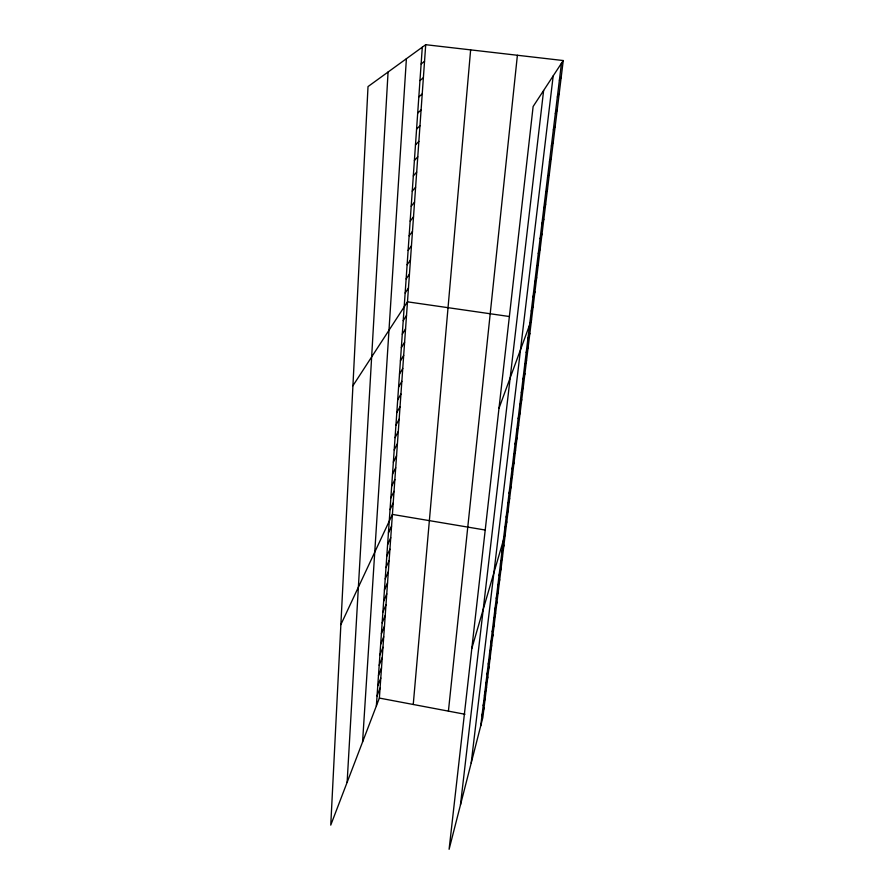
<?xml version="1.0" encoding="UTF-8"?>
<svg xmlns="http://www.w3.org/2000/svg" width="894" height="894" viewBox="0 0 894 894"><rect width="100%" height="100%" fill="white"/><g stroke="black" fill="none" stroke-linecap="round" stroke-linejoin="round"><path stroke-width="1.34" d="M347.129 782.328L388.074 72.023M362.573 741.975L406.401 58.713M376.352 705.969L422.292 47.192M425.723 44.7L368.015 86.584L330.758 825.117L379.369 698.08L425.723 44.7L563.242 60.546L482.827 717.636L449.101 849.3L533.126 106.509L563.242 60.546M413.251 704.483L470.635 49.874M448.419 711.132L517.391 55.272M460.466 804.902L543.619 90.506M471.194 763.074L553.185 75.901M480.737 725.805L561.454 63.273M481.967 715.77L484.056 707.657M483.196 705.623L485.286 697.566M484.447 695.387L486.537 687.385M485.699 685.039L487.789 677.093M486.973 674.59L489.063 666.701M488.258 664.041L490.348 656.207M489.566 653.38L491.644 645.613M490.873 642.607L492.952 634.908M492.203 631.723L494.281 624.09M493.544 620.727L495.611 613.161M494.896 609.619L496.963 602.12M496.259 598.388L498.327 590.968M497.645 587.045L499.712 579.703M499.042 575.591L501.098 568.305M500.45 564.002L502.517 556.806M501.88 552.291L503.937 545.172M471.831 648.396L505.378 533.416M504.73 528.846L506.786 521.895M506.16 517.123L508.205 510.239M507.602 505.266L509.647 498.472M509.066 493.287L511.1 486.582M510.541 481.173L512.575 474.558M512.038 468.937L514.061 462.41M513.536 456.566L515.57 450.129M515.067 444.061L517.078 437.725M516.609 431.411L518.621 425.175M518.162 418.627L520.174 412.503M519.738 405.708L521.738 399.674M521.325 392.634L523.325 386.722M522.934 379.425L524.934 373.614M524.566 366.059L526.555 360.36M526.208 352.549L528.186 346.961M527.873 338.882L529.851 333.417M498.986 408.312L531.528 319.717M531.271 311.078L533.215 305.86M532.992 296.931L534.936 291.846M377.044 695.957L380.073 688.112M534.735 282.627L536.668 277.665M377.749 685.832L380.788 678.054M378.464 675.618L381.514 667.885M379.19 665.292L382.241 657.626M536.501 268.144L538.423 263.317M379.916 654.866L382.978 647.267M380.643 644.339L383.716 636.796M538.277 253.505L540.199 248.811M381.392 633.712L384.465 626.225M382.14 622.973L385.225 615.553M540.088 238.687L541.999 234.139M382.889 612.122L385.984 604.769M383.66 601.159L386.756 593.873M541.909 223.69L543.82 219.287M384.431 590.085L387.538 582.866M385.213 578.899L388.331 571.747M385.996 567.589L389.125 560.516M543.764 208.514L545.653 204.257M386.8 556.169L389.929 549.173M387.605 544.625L390.745 537.707M545.631 193.149L547.519 189.047M388.409 532.958L391.572 526.119M340.871 624.615L392.399 514.419L485.286 530.041M390.041 509.614L393.215 502.931M547.53 177.604L549.397 173.66M390.857 497.936L394.031 491.331M391.684 486.124L394.869 479.62M549.441 161.87L551.307 158.093M392.511 474.2L395.707 467.774M393.349 462.142L396.556 455.806M551.386 145.945L553.23 142.325M394.198 449.961L397.417 443.726M395.059 437.658L398.277 431.5M395.93 425.209L399.16 419.152M553.352 129.82L555.185 126.367M396.802 412.637L400.043 406.681M397.696 399.92L400.937 394.064M555.342 113.493L557.163 110.219M398.59 387.068L401.842 381.313M399.495 374.072L402.758 368.429M557.353 96.954L559.163 93.87M400.411 360.93L403.675 355.399M401.339 347.654L404.613 342.223M402.278 334.222L405.552 328.903M559.387 80.225L561.186 77.309M403.228 320.633L406.513 315.437M352.918 385.75L407.474 301.826L509.446 316.532M405.15 293.008L408.457 288.058M406.133 278.962L409.441 274.134M407.116 264.747L410.447 260.053M408.122 250.376L411.452 245.816M409.139 235.837L412.469 231.412M410.167 221.12L413.509 216.84M411.195 206.235L414.559 202.1M412.246 191.182L415.609 187.181M413.319 175.939L416.682 172.095M414.391 160.518L417.766 156.83M415.475 144.917L418.861 141.386M416.582 129.116L419.968 125.752M417.699 113.125L421.096 109.928M418.828 96.943L422.225 93.915M419.968 80.561L423.376 77.711M421.119 63.977L424.538 61.306M379.369 698.08L464.958 714.261"/></g></svg>
